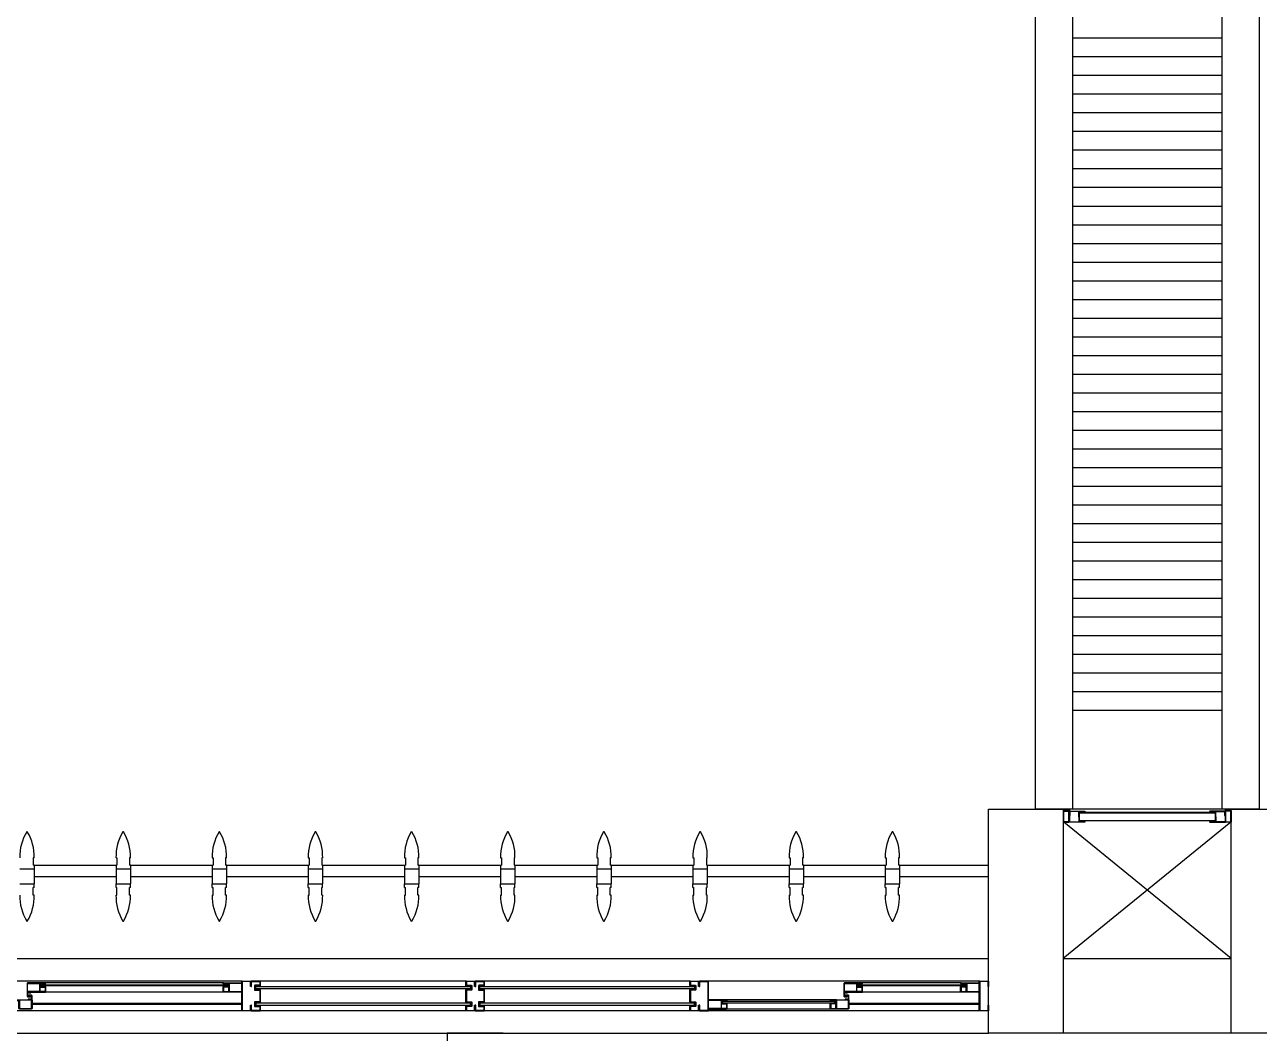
# Model space of a CAD drawing. Header units: millimetres. Extents: x 2801 to 3319, y 1187 to 1422.
# Drawn here: x 3054.944 to 3058.25, y 1329.8 to 1332.5 of the extents above; entities that cross this region are included whole.
import ezdxf

# ---------------------------------------------------------------- set-up
doc = ezdxf.new("R2010")
doc.units = ezdxf.units.MM
for name, color, linetype in [('AR-ALV', 2, 'Continuous'), ('AR-BRISES', 1, 'Continuous'), ('AR-ESQ', 1, 'Continuous'), ('AR-ESTC', 3, 'Continuous'), ('AR-PEITORIL', 1, 'Continuous'), ('AR-PISO', 1, 'Continuous'), ('AR-SHAFT', 1, 'Continuous'), ('BR-PAINEL', 1, 'Continuous'), ('BR-SUPORTE', 1, 'Continuous'), ('DT-ESQ-BAGUETE-C', 2, 'Continuous'), ('DT-ESQ-BAGUETE-V', 1, 'Continuous'), ('DT-ESQ-CHAPA DOBRADA-V', 1, 'Continuous'), ('DT-ESQ-MARCO-V', 1, 'Continuous'), ('DT-ESQ-PERFIL CADEIRA-C', 2, 'Continuous'), ('DT-ESQ-PERFIL CADEIRA-V', 1, 'Continuous'), ('DT-ESQ-PERFIL U SIMPLES-C', 2, 'Continuous'), ('DT-ESQ-PERFIL U-C', 2, 'Continuous'), ('DT-ESQ-PERFIL U-V', 1, 'Continuous'), ('DT-ESQ-VENEZIANA-C', 2, 'Continuous'), ('DT-ESQ-VENEZIANA-V', 2, 'Continuous'), ('DT-ESQ-VIDRO-C', 2, 'Continuous'), ('DT-ESQ-VIDRO-V', 2, 'Continuous'), ('insercao', 4, 'Continuous')]:
    doc.layers.add(name, color=color, linetype=linetype)

# ---------------------------------------------------------------- blocks, each defined once
blk = doc.blocks.new('DET-GS-COBERTURA')
at = {"layer": 'AR-PISO', "linetype": 'Continuous'}
for p, q in [((210.8676, -520.5739), (210.8676, -523.9389)), ((210.9676, -520.5739), (210.9676, -523.9389)), ((211.3676, -520.5739), (211.3676, -523.9389)), ((211.4676, -520.5739), (211.4676, -523.9389)), ((210.9676, -521.8739), (211.3676, -521.8739)), ((210.9676, -521.9239), (211.3676, -521.9239)), ((210.9676, -521.9739), (211.3676, -521.9739)), ((210.9676, -522.0239), (211.3676, -522.0239)), ((210.9676, -522.0739), (211.3676, -522.0739)), ((210.9676, -522.1239), (211.3676, -522.1239)), ((210.9676, -522.1739), (211.3676, -522.1739)), ((210.9676, -522.2239), (211.3676, -522.2239)), ((210.9676, -522.2739), (211.3676, -522.2739)), ((210.9676, -522.3239), (211.3676, -522.3239)), ((210.9676, -522.3739), (211.3676, -522.3739)), ((210.9676, -522.4239), (211.3676, -522.4239)), ((210.9676, -522.4739), (211.3676, -522.4739)), ((210.9676, -522.5239), (211.3676, -522.5239)), ((210.9676, -522.5739), (211.3676, -522.5739)), ((210.9676, -522.6239), (211.3676, -522.6239)), ((210.9676, -522.6739), (211.3676, -522.6739)), ((210.9676, -522.7239), (211.3676, -522.7239)), ((210.9676, -522.7739), (211.3676, -522.7739)), ((210.9676, -522.8239), (211.3676, -522.8239)), ((210.9676, -522.8739), (211.3676, -522.8739)), ((210.9676, -522.9239), (211.3676, -522.9239)), ((210.9676, -522.9739), (211.3676, -522.9739)), ((210.9676, -523.0239), (211.3676, -523.0239)), ((210.9676, -523.0739), (211.3676, -523.0739)), ((210.9676, -523.1239), (211.3676, -523.1239)), ((210.9676, -523.1739), (211.3676, -523.1739)), ((210.9676, -523.2239), (211.3676, -523.2239)), ((210.9676, -523.2739), (211.3676, -523.2739)), ((210.9676, -523.3239), (211.3676, -523.3239)), ((210.9676, -523.3739), (211.3676, -523.3739)), ((210.9676, -523.4239), (211.3676, -523.4239)), ((210.9676, -523.4739), (211.3676, -523.4739)), ((210.9676, -523.5239), (211.3676, -523.5239)), ((210.9676, -523.5739), (211.3676, -523.5739)), ((210.9676, -523.6239), (211.3676, -523.6239)), ((210.9676, -523.6739), (211.3676, -523.6739)), ((211.4676, -523.9389), (210.8676, -523.9389))]:
    blk.add_line(p, q, dxfattribs=at)
blk = doc.blocks.new('EF21-P')
at = {"layer": 'DT-ESQ-BAGUETE-C', "ltscale": 0.1}
for points in [[(0.4225, -0.08), (0.409, -0.08), (0.409, -0.0785), (0.422, -0.0785, 0.414214), (0.4225, -0.078), (0.4225, -0.067, 0.414214), (0.422, -0.0665), (0.409, -0.0665), (0.409, -0.065), (0.4225, -0.065, -0.414214), (0.424, -0.0665), (0.424, -0.0785, -0.414214)], [(0.7015, -0.08), (0.715, -0.08), (0.715, -0.0785), (0.702, -0.0785, -0.414214), (0.7015, -0.078), (0.7015, -0.067, -0.414214), (0.702, -0.0665), (0.715, -0.0665), (0.715, -0.065), (0.7015, -0.065, 0.414214), (0.7, -0.0665), (0.7, -0.0785, 0.414214)], [(0.0735, -0.125), (0.06, -0.125), (0.06, -0.1235), (0.073, -0.1235, 0.414214), (0.0735, -0.123), (0.0735, -0.112, 0.414214), (0.073, -0.1115), (0.06, -0.1115), (0.06, -0.11), (0.0735, -0.11, -0.414214), (0.075, -0.1115), (0.075, -0.1235, -0.414214)], [(0.339, -0.125), (0.3525, -0.125), (0.3525, -0.1235), (0.3395, -0.1235, -0.414214), (0.339, -0.123), (0.339, -0.112, -0.414214), (0.3395, -0.1115), (0.3525, -0.1115), (0.3525, -0.11), (0.339, -0.11, 0.414214), (0.3375, -0.1115), (0.3375, -0.1235, 0.414214)], [(2.0485, -0.125), (2.035, -0.125), (2.035, -0.1235), (2.048, -0.1235, 0.414214), (2.0485, -0.123), (2.0485, -0.112, 0.414214), (2.048, -0.1115), (2.035, -0.1115), (2.035, -0.11), (2.0485, -0.11, -0.414214), (2.05, -0.1115), (2.05, -0.1235, -0.414214)], [(2.5265, -0.125), (2.54, -0.125), (2.54, -0.1235), (2.527, -0.1235, -0.414214), (2.5265, -0.123), (2.5265, -0.112, -0.414214), (2.527, -0.1115), (2.54, -0.1115), (2.54, -0.11), (2.5265, -0.11, 0.414214), (2.525, -0.1115), (2.525, -0.1235, 0.414214)]]:
    blk.add_lwpolyline(points, format="xyb", close=True, dxfattribs=at)
at = {"layer": 'DT-ESQ-BAGUETE-V', "ltscale": 0.1}
for p, q in [((0.4225, -0.065), (0.7015, -0.065)), ((0.0735, -0.11), (0.339, -0.11)), ((2.0485, -0.11), (2.5265, -0.11))]:
    blk.add_line(p, q, dxfattribs=at)
at = {"layer": 'DT-ESQ-CHAPA DOBRADA-V', "ltscale": 0.1}
for p, q in [((0.025, -0.077), (0.374, -0.077)), ((0.025, -0.08), (0.374, -0.08)), ((2, -0.077), (2.5615, -0.077)), ((2, -0.08), (2.5615, -0.08))]:
    blk.add_line(p, q, dxfattribs=at)
at = {"layer": 'DT-ESQ-MARCO-V', "ltscale": 0.1}
for p, q in [((0.7985, -0.06), (1.3515, -0.06)), ((1.3985, -0.06), (1.9515, -0.06)), ((0.7985, -0.14), (1.3515, -0.14)), ((1.3985, -0.14), (1.9515, -0.14))]:
    blk.add_line(p, q, dxfattribs=at)
at = {"layer": 'DT-ESQ-PERFIL CADEIRA-C', "ltscale": 0.1}
for p, q in [((0.376, -0.0885), (0.4225, -0.0885)), ((0.75, -0.0885), (0.7015, -0.0885)), ((2.5635, -0.0885), (2.61, -0.0885)), ((0.025, -0.1335), (0.0735, -0.1335)), ((0.3855, -0.1335), (0.339, -0.1335)), ((2, -0.1335), (2.0485, -0.1335)), ((2.573, -0.1335), (2.5265, -0.1335))]:
    blk.add_line(p, q, dxfattribs=at)
for points in [[(0.4225, -0.087, -1), (0.4225, -0.09), (0.376, -0.09, -0.414214), (0.374, -0.088), (0.374, -0.067, -0.414214), (0.376, -0.065), (0.4075, -0.065, -0.414214), (0.409, -0.0665), (0.409, -0.087)], [(0.7015, -0.09), (0.75, -0.09), (0.75, -0.0885), (0.715, -0.0885, 0.198912), (0.7161, -0.0881, 0.198913), (0.7165, -0.087), (0.7165, -0.067, -0.414214), (0.717, -0.0665), (0.75, -0.0665), (0.75, -0.065), (0.7165, -0.065, 0.414214), (0.715, -0.0665), (0.715, -0.0785), (0.715, -0.08), (0.715, -0.087), (0.7015, -0.087, 1)], [(2.61, -0.087, -1), (2.61, -0.09), (2.5635, -0.09, -0.414214), (2.5615, -0.088), (2.5615, -0.067, -0.414214), (2.5635, -0.065), (2.595, -0.065, -0.414214), (2.5965, -0.0665), (2.5965, -0.087)], [(0.409, -0.0885, -0.198913), (0.4079, -0.0881, -0.198913), (0.4075, -0.087), (0.4075, -0.067, 0.414214), (0.407, -0.0665), (0.376, -0.0665, 0.414214), (0.3755, -0.067), (0.3755, -0.088, 0.414214), (0.376, -0.0885)], [(2.5965, -0.0885, -0.198913), (2.5954, -0.0881, -0.198913), (2.595, -0.087), (2.595, -0.067, 0.414214), (2.5945, -0.0665), (2.5635, -0.0665, 0.414214), (2.563, -0.067), (2.563, -0.088, 0.414214), (2.5635, -0.0885)], [(0.0735, -0.135), (0.025, -0.135), (0.025, -0.1335), (0.06, -0.1335, -0.198912), (0.0589, -0.1331, -0.198913), (0.0585, -0.132), (0.0585, -0.112, 0.414214), (0.058, -0.1115), (0.025, -0.1115), (0.025, -0.11), (0.0585, -0.11, -0.414214), (0.06, -0.1115), (0.06, -0.1235), (0.06, -0.125), (0.06, -0.132), (0.0735, -0.132, -1)], [(0.339, -0.132, 1), (0.339, -0.135), (0.3855, -0.135, 0.414214), (0.3875, -0.133), (0.3875, -0.112, 0.414214), (0.3855, -0.11), (0.354, -0.11, 0.414214), (0.3525, -0.1115), (0.3525, -0.132)], [(0.3525, -0.1335, 0.198913), (0.3536, -0.1331, 0.198913), (0.354, -0.132), (0.354, -0.112, -0.414214), (0.3545, -0.1115), (0.3855, -0.1115, -0.414214), (0.386, -0.112), (0.386, -0.133, -0.414214), (0.3855, -0.1335)], [(2.0485, -0.135), (2, -0.135), (2, -0.1335), (2.035, -0.1335, -0.198912), (2.0339, -0.1331, -0.198913), (2.0335, -0.132), (2.0335, -0.112, 0.414214), (2.033, -0.1115), (2, -0.1115), (2, -0.11), (2.0335, -0.11, -0.414214), (2.035, -0.1115), (2.035, -0.1235), (2.035, -0.125), (2.035, -0.132), (2.0485, -0.132, -1)], [(2.5265, -0.132, 1), (2.5265, -0.135), (2.573, -0.135, 0.414214), (2.575, -0.133), (2.575, -0.112, 0.414214), (2.573, -0.11), (2.5415, -0.11, 0.414214), (2.54, -0.1115), (2.54, -0.132)], [(2.54, -0.1335, 0.198913), (2.5411, -0.1331, 0.198913), (2.5415, -0.132), (2.5415, -0.112, -0.414214), (2.542, -0.1115), (2.573, -0.1115, -0.414214), (2.5735, -0.112), (2.5735, -0.133, -0.414214), (2.573, -0.1335)]]:
    blk.add_lwpolyline(points, format="xyb", close=True, dxfattribs=at)
at = {"layer": 'DT-ESQ-PERFIL CADEIRA-V', "ltscale": 0.1}
for p, q in [((0.4075, -0.09), (0.7015, -0.09)), ((0.0735, -0.135), (0.339, -0.135)), ((2.0485, -0.135), (2.5265, -0.135))]:
    blk.add_line(p, q, dxfattribs=at)
at = {"layer": 'DT-ESQ-PERFIL U SIMPLES-C', "ltscale": 0.1}
for points in [[(0.376, -0.102), (0.384, -0.102), (0.384, -0.1005), (0.376, -0.1005, -0.414214), (0.3755, -0.1), (0.3755, -0.092, -0.414214), (0.376, -0.0915), (0.384, -0.0915), (0.384, -0.09), (0.376, -0.09, 0.414214), (0.374, -0.092), (0.374, -0.1, 0.414214)], [(0.3855, -0.098), (0.3775, -0.098), (0.3775, -0.0995), (0.3855, -0.0995, -0.414214), (0.386, -0.1), (0.386, -0.108, -0.414214), (0.3855, -0.1085), (0.3775, -0.1085), (0.3775, -0.11), (0.3855, -0.11, 0.414214), (0.3875, -0.108), (0.3875, -0.1, 0.414214)], [(2.5635, -0.102), (2.5715, -0.102), (2.5715, -0.1005), (2.5635, -0.1005, -0.414214), (2.563, -0.1), (2.563, -0.092, -0.414214), (2.5635, -0.0915), (2.5715, -0.0915), (2.5715, -0.09), (2.5635, -0.09, 0.414214), (2.5615, -0.092), (2.5615, -0.1, 0.414214)], [(2.573, -0.098), (2.565, -0.098), (2.565, -0.0995), (2.573, -0.0995, -0.414214), (2.5735, -0.1), (2.5735, -0.108, -0.414214), (2.573, -0.1085), (2.565, -0.1085), (2.565, -0.11), (2.573, -0.11, 0.414214), (2.575, -0.108), (2.575, -0.1, 0.414214)]]:
    blk.add_lwpolyline(points, format="xyb", close=True, dxfattribs=at)
at = {"layer": 'DT-ESQ-PERFIL U-C', "ltscale": 0.1}
for points in [[(0, -0.0615, -0.414214), (0.0015, -0.06), (0.0235, -0.06, -0.414214), (0.025, -0.0615), (0.025, -0.1385, -0.414214), (0.0235, -0.14), (0.0015, -0.14, -0.414214), (0, -0.1385), (0, -0.125), (0.0015, -0.125), (0.0015, -0.138, 0.414214), (0.002, -0.1385), (0.023, -0.1385, 0.414214), (0.0235, -0.138), (0.0235, -0.062, 0.414214), (0.023, -0.0615), (0.002, -0.0615, 0.414214), (0.0015, -0.062), (0.0015, -0.075), (0, -0.075)], [(0.775, -0.0615, 0.414214), (0.7735, -0.06), (0.7515, -0.06, 0.414214), (0.75, -0.0615), (0.75, -0.1385, 0.414214), (0.7515, -0.14), (0.7735, -0.14, 0.414214), (0.775, -0.1385), (0.775, -0.125), (0.7735, -0.125), (0.7735, -0.138, -0.414214), (0.773, -0.1385), (0.752, -0.1385, -0.414214), (0.7515, -0.138), (0.7515, -0.062, -0.414214), (0.752, -0.0615), (0.773, -0.0615, -0.414214), (0.7735, -0.062), (0.7735, -0.075), (0.775, -0.075)], [(0.8, -0.1285), (0.8, -0.1385, -0.414214), (0.7985, -0.14), (0.7765, -0.14, -0.414214), (0.775, -0.1385), (0.775, -0.125), (0.7765, -0.125), (0.7765, -0.138, 0.414214), (0.777, -0.1385), (0.798, -0.1385, 0.414214), (0.7985, -0.138), (0.7985, -0.1285), (0.7855, -0.1285, -0.414214), (0.784, -0.127), (0.784, -0.117, -0.414214), (0.7855, -0.1155), (0.7985, -0.1155), (0.7985, -0.0845), (0.7855, -0.0845, -0.414214), (0.784, -0.083), (0.784, -0.073, -0.414214), (0.7855, -0.0715), (0.7985, -0.0715), (0.7985, -0.062, 0.414214), (0.798, -0.0615), (0.777, -0.0615, 0.414214), (0.7765, -0.062), (0.7765, -0.075), (0.775, -0.075), (0.775, -0.0615, -0.414214), (0.7765, -0.06), (0.7985, -0.06, -0.414214), (0.8, -0.0615), (0.8, -0.0715, -0.414214), (0.7985, -0.073), (0.7855, -0.073), (0.7855, -0.083), (0.7985, -0.083), (0.7985, -0.083, -0.414214), (0.8, -0.0845), (0.8, -0.1155, -0.414214), (0.7985, -0.117), (0.7985, -0.117), (0.7855, -0.117), (0.7855, -0.127), (0.7985, -0.127, -0.414214)], [(1.35, -0.1285), (1.35, -0.1385, 0.414214), (1.3515, -0.14), (1.3735, -0.14, 0.414214), (1.375, -0.1385), (1.375, -0.125), (1.3735, -0.125), (1.3735, -0.138, -0.414214), (1.373, -0.1385), (1.352, -0.1385, -0.414214), (1.3515, -0.138), (1.3515, -0.1285), (1.3645, -0.1285, 0.414214), (1.366, -0.127), (1.366, -0.117, 0.414214), (1.3645, -0.1155), (1.3515, -0.1155), (1.3515, -0.0845), (1.3645, -0.0845, 0.414214), (1.366, -0.083), (1.366, -0.073, 0.414214), (1.3645, -0.0715), (1.3515, -0.0715), (1.3515, -0.062, -0.414214), (1.352, -0.0615), (1.373, -0.0615, -0.414214), (1.3735, -0.062), (1.3735, -0.075), (1.375, -0.075), (1.375, -0.0615, 0.414214), (1.3735, -0.06), (1.3515, -0.06, 0.414214), (1.35, -0.0615), (1.35, -0.0715, 0.414214), (1.3515, -0.073), (1.3645, -0.073), (1.3645, -0.083), (1.3515, -0.083), (1.3515, -0.083, 0.414214), (1.35, -0.0845), (1.35, -0.1155, 0.414214), (1.3515, -0.117), (1.3515, -0.117), (1.3645, -0.117), (1.3645, -0.127), (1.3515, -0.127, 0.414214)], [(1.4, -0.1285), (1.4, -0.1385, -0.414214), (1.3985, -0.14), (1.3765, -0.14, -0.414214), (1.375, -0.1385), (1.375, -0.125), (1.3765, -0.125), (1.3765, -0.138, 0.414214), (1.377, -0.1385), (1.398, -0.1385, 0.414214), (1.3985, -0.138), (1.3985, -0.1285), (1.3855, -0.1285, -0.414214), (1.384, -0.127), (1.384, -0.117, -0.414214), (1.3855, -0.1155), (1.3985, -0.1155), (1.3985, -0.0845), (1.3855, -0.0845, -0.414214), (1.384, -0.083), (1.384, -0.073, -0.414214), (1.3855, -0.0715), (1.3985, -0.0715), (1.3985, -0.062, 0.414214), (1.398, -0.0615), (1.377, -0.0615, 0.414214), (1.3765, -0.062), (1.3765, -0.075), (1.375, -0.075), (1.375, -0.0615, -0.414214), (1.3765, -0.06), (1.3985, -0.06, -0.414214), (1.4, -0.0615), (1.4, -0.0715, -0.414214), (1.3985, -0.073), (1.3855, -0.073), (1.3855, -0.083), (1.3985, -0.083), (1.3985, -0.083, -0.414214), (1.4, -0.0845), (1.4, -0.1155, -0.414214), (1.3985, -0.117), (1.3985, -0.117), (1.3855, -0.117), (1.3855, -0.127), (1.3985, -0.127, -0.414214)], [(1.95, -0.1285), (1.95, -0.1385, 0.414214), (1.9515, -0.14), (1.9735, -0.14, 0.414214), (1.975, -0.1385), (1.975, -0.125), (1.9735, -0.125), (1.9735, -0.138, -0.414214), (1.973, -0.1385), (1.952, -0.1385, -0.414214), (1.9515, -0.138), (1.9515, -0.1285), (1.9645, -0.1285, 0.414214), (1.966, -0.127), (1.966, -0.117, 0.414214), (1.9645, -0.1155), (1.9515, -0.1155), (1.9515, -0.0845), (1.9645, -0.0845, 0.414214), (1.966, -0.083), (1.966, -0.073, 0.414214), (1.9645, -0.0715), (1.9515, -0.0715), (1.9515, -0.062, -0.414214), (1.952, -0.0615), (1.973, -0.0615, -0.414214), (1.9735, -0.062), (1.9735, -0.075), (1.975, -0.075), (1.975, -0.0615, 0.414214), (1.9735, -0.06), (1.9515, -0.06, 0.414214), (1.95, -0.0615), (1.95, -0.0715, 0.414214), (1.9515, -0.073), (1.9645, -0.073), (1.9645, -0.083), (1.9515, -0.083), (1.9515, -0.083, 0.414214), (1.95, -0.0845), (1.95, -0.1155, 0.414214), (1.9515, -0.117), (1.9515, -0.117), (1.9645, -0.117), (1.9645, -0.127), (1.9515, -0.127, 0.414214)], [(1.975, -0.0615, -0.414214), (1.9765, -0.06), (1.9985, -0.06, -0.414214), (2, -0.0615), (2, -0.1385, -0.414214), (1.9985, -0.14), (1.9765, -0.14, -0.414214), (1.975, -0.1385), (1.975, -0.125), (1.9765, -0.125), (1.9765, -0.138, 0.414214), (1.977, -0.1385), (1.998, -0.1385, 0.414214), (1.9985, -0.138), (1.9985, -0.062, 0.414214), (1.998, -0.0615), (1.977, -0.0615, 0.414214), (1.9765, -0.062), (1.9765, -0.075), (1.975, -0.075)]]:
    blk.add_lwpolyline(points, format="xyb", close=True, dxfattribs=at)
at = {"layer": 'DT-ESQ-PERFIL U-V', "ltscale": 0.1}
for p, q in [((0.0235, -0.06), (0.7515, -0.06)), ((1.9985, -0.06), (3.1515, -0.06)), ((0.0235, -0.14), (0.7515, -0.14)), ((1.9985, -0.14), (3.1515, -0.14))]:
    blk.add_line(p, q, dxfattribs=at)
at = {"layer": 'DT-ESQ-VIDRO-C', "ltscale": 0.1}
for points in [[(0.7125, -0.085), (0.7125, -0.082), (0.4115, -0.082), (0.4115, -0.085)], [(1.3625, -0.081), (1.3625, -0.075), (0.7875, -0.075), (0.7875, -0.081)], [(1.9625, -0.081), (1.9625, -0.075), (1.3875, -0.075), (1.3875, -0.081)], [(0.063, -0.13), (0.063, -0.127), (0.3495, -0.127), (0.3495, -0.13)], [(2.038, -0.13), (2.038, -0.127), (2.537, -0.127), (2.537, -0.13)]]:
    blk.add_lwpolyline(points, close=True, dxfattribs=at)
at = {"layer": 'DT-ESQ-VIDRO-V', "ltscale": 0.1}
for points in [[(1.3625, -0.119), (1.3625, -0.125), (0.7875, -0.125), (0.7875, -0.119)], [(1.9625, -0.119), (1.9625, -0.125), (1.3875, -0.125), (1.3875, -0.119)]]:
    blk.add_lwpolyline(points, close=True, dxfattribs=at)
blk = doc.blocks.new('BR-MODULO8')
at = {"layer": 'BR-PAINEL'}
for p, q in [((-2.5583, 0.27), (-2.5583, 0.25)), ((-2.5558, 0.27), (-2.5583, 0.27)), ((-2.3367, 0.27), (-2.3342, 0.27)), ((-2.3342, 0.27), (-2.3342, 0.25)), ((-2.3008, 0.27), (-2.3008, 0.25)), ((-2.2983, 0.27), (-2.3008, 0.27)), ((-2.0792, 0.27), (-2.0767, 0.27)), ((-2.0767, 0.27), (-2.0767, 0.25)), ((-2.0433, 0.27), (-2.0433, 0.25)), ((-2.0408, 0.27), (-2.0433, 0.27)), ((-1.8217, 0.27), (-1.8192, 0.27)), ((-1.8192, 0.27), (-1.8192, 0.25)), ((-1.7858, 0.27), (-1.7858, 0.25)), ((-1.7833, 0.27), (-1.7858, 0.27)), ((-1.5642, 0.27), (-1.5617, 0.27)), ((-1.5617, 0.27), (-1.5617, 0.25)), ((-1.5283, 0.27), (-1.5283, 0.25)), ((-1.5258, 0.27), (-1.5283, 0.27)), ((-1.3067, 0.27), (-1.3042, 0.27)), ((-1.3042, 0.27), (-1.3042, 0.25)), ((-1.2708, 0.27), (-1.2708, 0.25)), ((-1.2683, 0.27), (-1.2708, 0.27)), ((-1.0492, 0.27), (-1.0467, 0.27)), ((-1.0467, 0.27), (-1.0467, 0.25)), ((-1.0133, 0.27), (-1.0133, 0.25)), ((-1.0108, 0.27), (-1.0133, 0.27)), ((-0.7917, 0.27), (-0.7892, 0.27)), ((-0.7892, 0.27), (-0.7892, 0.25)), ((-0.7558, 0.27), (-0.7558, 0.25)), ((-0.7533, 0.27), (-0.7558, 0.27)), ((-0.5342, 0.27), (-0.5317, 0.27)), ((-0.5317, 0.27), (-0.5317, 0.25)), ((-0.4958, 0.27), (-0.4983, 0.27)), ((-0.4983, 0.27), (-0.4983, 0.25)), ((-0.2767, 0.27), (-0.2742, 0.27)), ((-0.2742, 0.27), (-0.2742, 0.25)), ((-0.2408, 0.27), (-0.2408, 0.25)), ((-0.2383, 0.27), (-0.2408, 0.27)), ((-2.5942, 0.24), (-2.5558, 0.24)), ((-2.5558, 0.25), (-2.5583, 0.25)), ((-2.5558, 0.25), (-2.5558, 0.24)), ((-2.5558, 0.24), (-2.5558, 0.2)), ((-2.3367, 0.25), (-2.3367, 0.24)), ((-2.3367, 0.25), (-2.3342, 0.25)), ((-2.3367, 0.24), (-2.2983, 0.24)), ((-2.3367, 0.24), (-2.3367, 0.2)), ((-2.2983, 0.25), (-2.3008, 0.25)), ((-2.2983, 0.25), (-2.2983, 0.24)), ((-2.2983, 0.24), (-2.2983, 0.2)), ((-2.0792, 0.25), (-2.0792, 0.24)), ((-2.0792, 0.25), (-2.0767, 0.25)), ((-2.0792, 0.24), (-2.0408, 0.24)), ((-2.0792, 0.24), (-2.0792, 0.2)), ((-2.0408, 0.25), (-2.0433, 0.25)), ((-2.0408, 0.25), (-2.0408, 0.24)), ((-2.0408, 0.24), (-2.0408, 0.2)), ((-1.8217, 0.25), (-1.8217, 0.24)), ((-1.8217, 0.25), (-1.8192, 0.25)), ((-1.8217, 0.24), (-1.7833, 0.24)), ((-1.8217, 0.24), (-1.8217, 0.2)), ((-1.7833, 0.25), (-1.7858, 0.25)), ((-1.7833, 0.25), (-1.7833, 0.24)), ((-1.7833, 0.24), (-1.7833, 0.2)), ((-1.5642, 0.25), (-1.5642, 0.24)), ((-1.5642, 0.25), (-1.5617, 0.25)), ((-1.5642, 0.24), (-1.5258, 0.24)), ((-1.5642, 0.24), (-1.5642, 0.2)), ((-1.5258, 0.25), (-1.5283, 0.25)), ((-1.5258, 0.25), (-1.5258, 0.24)), ((-1.5258, 0.24), (-1.5258, 0.2)), ((-1.3067, 0.25), (-1.3067, 0.24)), ((-1.3067, 0.25), (-1.3042, 0.25)), ((-1.3067, 0.24), (-1.2683, 0.24)), ((-1.3067, 0.24), (-1.3067, 0.2)), ((-1.2683, 0.25), (-1.2708, 0.25)), ((-1.2683, 0.25), (-1.2683, 0.24)), ((-1.2683, 0.24), (-1.2683, 0.2)), ((-1.0492, 0.25), (-1.0492, 0.24)), ((-1.0492, 0.25), (-1.0467, 0.25)), ((-1.0492, 0.24), (-1.0108, 0.24)), ((-1.0492, 0.24), (-1.0492, 0.2)), ((-1.0108, 0.25), (-1.0133, 0.25)), ((-1.0108, 0.25), (-1.0108, 0.24)), ((-1.0108, 0.24), (-1.0108, 0.2)), ((-0.7917, 0.25), (-0.7917, 0.24)), ((-0.7917, 0.25), (-0.7892, 0.25)), ((-0.7917, 0.24), (-0.7533, 0.24)), ((-0.7917, 0.24), (-0.7917, 0.2)), ((-0.7533, 0.25), (-0.7558, 0.25)), ((-0.7533, 0.25), (-0.7533, 0.24)), ((-0.7533, 0.24), (-0.7533, 0.2)), ((-0.5342, 0.25), (-0.5317, 0.25)), ((-0.5342, 0.25), (-0.5342, 0.24)), ((-0.5342, 0.24), (-0.5342, 0.2)), ((-0.5342, 0.24), (-0.4958, 0.24)), ((-0.4958, 0.25), (-0.4983, 0.25)), ((-0.4958, 0.25), (-0.4958, 0.24)), ((-0.4958, 0.24), (-0.4958, 0.2)), ((-0.2767, 0.25), (-0.2767, 0.24)), ((-0.2767, 0.25), (-0.2742, 0.25)), ((-0.2767, 0.24), (-0.2383, 0.24)), ((-0.2767, 0.24), (-0.2767, 0.2)), ((-0.2383, 0.25), (-0.2408, 0.25)), ((-0.2383, 0.25), (-0.2383, 0.24)), ((-0.2383, 0.24), (-0.2383, 0.2)), ((-2.5942, 0.2), (-2.5558, 0.2)), ((-2.5558, 0.19), (-2.5558, 0.2)), ((-2.3367, 0.2), (-2.2983, 0.2)), ((-2.3367, 0.19), (-2.3367, 0.2)), ((-2.2983, 0.19), (-2.2983, 0.2)), ((-2.0792, 0.2), (-2.0408, 0.2)), ((-2.0792, 0.19), (-2.0792, 0.2)), ((-2.0408, 0.19), (-2.0408, 0.2)), ((-1.8217, 0.2), (-1.7833, 0.2)), ((-1.8217, 0.19), (-1.8217, 0.2)), ((-1.7833, 0.19), (-1.7833, 0.2)), ((-1.5642, 0.2), (-1.5258, 0.2)), ((-1.5642, 0.19), (-1.5642, 0.2)), ((-1.5258, 0.19), (-1.5258, 0.2)), ((-1.3067, 0.2), (-1.2683, 0.2)), ((-1.3067, 0.19), (-1.3067, 0.2)), ((-1.2683, 0.19), (-1.2683, 0.2)), ((-1.0492, 0.2), (-1.0108, 0.2)), ((-1.0492, 0.19), (-1.0492, 0.2)), ((-1.0108, 0.19), (-1.0108, 0.2)), ((-0.7917, 0.2), (-0.7533, 0.2)), ((-0.7917, 0.19), (-0.7917, 0.2)), ((-0.7533, 0.19), (-0.7533, 0.2)), ((-0.5342, 0.19), (-0.5342, 0.2)), ((-0.5342, 0.2), (-0.4958, 0.2)), ((-0.4958, 0.19), (-0.4958, 0.2)), ((-0.2767, 0.2), (-0.2383, 0.2)), ((-0.2767, 0.19), (-0.2767, 0.2)), ((-0.2383, 0.19), (-0.2383, 0.2)), ((-2.5558, 0.19), (-2.5583, 0.19)), ((-2.5583, 0.17), (-2.5583, 0.19)), ((-2.5558, 0.17), (-2.5583, 0.17)), ((-2.3367, 0.19), (-2.3342, 0.19)), ((-2.3367, 0.17), (-2.3342, 0.17)), ((-2.3342, 0.17), (-2.3342, 0.19)), ((-2.2983, 0.19), (-2.3008, 0.19)), ((-2.3008, 0.17), (-2.3008, 0.19)), ((-2.2983, 0.17), (-2.3008, 0.17)), ((-2.0792, 0.19), (-2.0767, 0.19)), ((-2.0792, 0.17), (-2.0767, 0.17)), ((-2.0767, 0.17), (-2.0767, 0.19)), ((-2.0408, 0.19), (-2.0433, 0.19)), ((-2.0433, 0.17), (-2.0433, 0.19)), ((-2.0408, 0.17), (-2.0433, 0.17)), ((-1.8217, 0.19), (-1.8192, 0.19)), ((-1.8217, 0.17), (-1.8192, 0.17)), ((-1.8192, 0.17), (-1.8192, 0.19)), ((-1.7833, 0.19), (-1.7858, 0.19)), ((-1.7858, 0.17), (-1.7858, 0.19)), ((-1.7833, 0.17), (-1.7858, 0.17)), ((-1.5642, 0.19), (-1.5617, 0.19)), ((-1.5642, 0.17), (-1.5617, 0.17)), ((-1.5617, 0.17), (-1.5617, 0.19)), ((-1.5258, 0.19), (-1.5283, 0.19)), ((-1.5283, 0.17), (-1.5283, 0.19)), ((-1.5258, 0.17), (-1.5283, 0.17)), ((-1.3067, 0.19), (-1.3042, 0.19)), ((-1.3067, 0.17), (-1.3042, 0.17)), ((-1.3042, 0.17), (-1.3042, 0.19)), ((-1.2683, 0.19), (-1.2708, 0.19)), ((-1.2708, 0.17), (-1.2708, 0.19)), ((-1.2683, 0.17), (-1.2708, 0.17)), ((-1.0492, 0.19), (-1.0467, 0.19)), ((-1.0492, 0.17), (-1.0467, 0.17)), ((-1.0467, 0.17), (-1.0467, 0.19)), ((-1.0108, 0.19), (-1.0133, 0.19)), ((-1.0133, 0.17), (-1.0133, 0.19)), ((-1.0108, 0.17), (-1.0133, 0.17)), ((-0.7917, 0.19), (-0.7892, 0.19)), ((-0.7917, 0.17), (-0.7892, 0.17)), ((-0.7892, 0.17), (-0.7892, 0.19)), ((-0.7533, 0.19), (-0.7558, 0.19)), ((-0.7558, 0.17), (-0.7558, 0.19)), ((-0.7533, 0.17), (-0.7558, 0.17)), ((-0.5342, 0.19), (-0.5317, 0.19)), ((-0.5342, 0.17), (-0.5317, 0.17)), ((-0.5317, 0.17), (-0.5317, 0.19)), ((-0.4983, 0.17), (-0.4983, 0.19)), ((-0.4958, 0.19), (-0.4983, 0.19)), ((-0.4958, 0.17), (-0.4983, 0.17)), ((-0.2767, 0.19), (-0.2742, 0.19)), ((-0.2767, 0.17), (-0.2742, 0.17)), ((-0.2742, 0.17), (-0.2742, 0.19)), ((-0.2383, 0.19), (-0.2408, 0.19)), ((-0.2408, 0.17), (-0.2408, 0.19)), ((-0.2383, 0.17), (-0.2408, 0.17))]:
    blk.add_line(p, q, dxfattribs=at)
for centre, radius, start, end in [((-2.4692, 0.2739), 0.1251, 148.4721, 181.772), ((-2.575, 0.3387), 0.001, 37.1012, 142.8988), ((-2.6808, 0.2739), 0.1251, 358.228, 31.5279), ((-2.2117, 0.2739), 0.1251, 148.4721, 181.772), ((-2.3175, 0.3387), 0.001, 37.1012, 142.8988), ((-2.4233, 0.2739), 0.1251, 358.228, 31.5279), ((-1.9542, 0.2739), 0.1251, 148.4721, 181.772), ((-2.06, 0.3387), 0.001, 37.1012, 142.8988), ((-2.1658, 0.2739), 0.1251, 358.228, 31.5279), ((-1.6967, 0.2739), 0.1251, 148.4721, 181.772), ((-1.8025, 0.3387), 0.001, 37.1012, 142.8988), ((-1.9083, 0.2739), 0.1251, 358.228, 31.5279), ((-1.4392, 0.2739), 0.1251, 148.4721, 181.772), ((-1.545, 0.3387), 0.001, 37.1012, 142.8988), ((-1.6508, 0.2739), 0.1251, 358.228, 31.5279), ((-1.1817, 0.2739), 0.1251, 148.4721, 181.772), ((-1.2875, 0.3387), 0.001, 37.1012, 142.8988), ((-1.3933, 0.2739), 0.1251, 358.228, 31.5279), ((-0.9242, 0.2739), 0.1251, 148.4721, 181.772), ((-1.03, 0.3387), 0.001, 37.1012, 142.8988), ((-1.1358, 0.2739), 0.1251, 358.228, 31.5279), ((-0.6667, 0.2739), 0.1251, 148.4721, 181.772), ((-0.7725, 0.3387), 0.001, 37.1012, 142.8988), ((-0.8783, 0.2739), 0.1251, 358.228, 31.5279), ((-0.4092, 0.2739), 0.1251, 148.4721, 181.772), ((-0.515, 0.3387), 0.001, 37.1012, 142.8988), ((-0.6208, 0.2739), 0.1251, 358.228, 31.5279), ((-0.1517, 0.2739), 0.1251, 148.4721, 181.772), ((-0.2575, 0.3387), 0.001, 37.1012, 142.8988), ((-0.3633, 0.2739), 0.1251, 358.228, 31.5279), ((-2.4692, 0.1661), 0.1251, 178.228, 211.5279), ((-2.6808, 0.1661), 0.1251, 328.4721, 1.772), ((-2.2117, 0.1661), 0.1251, 178.228, 211.5279), ((-2.4233, 0.1661), 0.1251, 328.4721, 1.772), ((-1.9542, 0.1661), 0.1251, 178.228, 211.5279), ((-2.1658, 0.1661), 0.1251, 328.4721, 1.772), ((-1.6967, 0.1661), 0.1251, 178.228, 211.5279), ((-1.9083, 0.1661), 0.1251, 328.4721, 1.772), ((-1.4392, 0.1661), 0.1251, 178.228, 211.5279), ((-1.6508, 0.1661), 0.1251, 328.4721, 1.772), ((-1.1817, 0.1661), 0.1251, 178.228, 211.5279), ((-1.3933, 0.1661), 0.1251, 328.4721, 1.772), ((-0.9242, 0.1661), 0.1251, 178.228, 211.5279), ((-1.1358, 0.1661), 0.1251, 328.4721, 1.772), ((-0.6667, 0.1661), 0.1251, 178.228, 211.5279), ((-0.8783, 0.1661), 0.1251, 328.4721, 1.772), ((-0.4092, 0.1661), 0.1251, 178.228, 211.5279), ((-0.6208, 0.1661), 0.1251, 328.4721, 1.772), ((-0.1517, 0.1661), 0.1251, 178.228, 211.5279), ((-0.3633, 0.1661), 0.1251, 328.4721, 1.772), ((-2.575, 0.1013), 0.001, 217.1012, 322.8988), ((-2.3175, 0.1013), 0.001, 217.1012, 322.8988), ((-2.06, 0.1013), 0.001, 217.1012, 322.8988), ((-1.8025, 0.1013), 0.001, 217.1012, 322.8988), ((-1.545, 0.1013), 0.001, 217.1012, 322.8988), ((-1.2875, 0.1013), 0.001, 217.1012, 322.8988), ((-1.03, 0.1013), 0.001, 217.1012, 322.8988), ((-0.7725, 0.1013), 0.001, 217.1012, 322.8988), ((-0.515, 0.1013), 0.001, 217.1012, 322.8988), ((-0.2575, 0.1013), 0.001, 217.1012, 322.8988)]:
    blk.add_arc(centre, radius, start, end, dxfattribs=at)
at = {"layer": 'BR-SUPORTE'}
for p, q in [((-2.5558, 0.25), (-2.3342, 0.25)), ((-2.2983, 0.25), (-2.0767, 0.25)), ((-2.0408, 0.25), (-1.8192, 0.25)), ((-1.7833, 0.25), (-1.5617, 0.25)), ((-1.5258, 0.25), (-1.3042, 0.25)), ((-1.2683, 0.25), (-1.0467, 0.25)), ((-1.0108, 0.25), (-0.7892, 0.25)), ((-0.7533, 0.25), (-0.5317, 0.25)), ((-0.4958, 0.25), (-0.2742, 0.25)), ((-0.2383, 0.25), (0, 0.25)), ((-2.5558, 0.22), (-2.3367, 0.22)), ((-2.2983, 0.22), (-2.0792, 0.22)), ((-2.0408, 0.22), (-1.8217, 0.22)), ((-1.7833, 0.22), (-1.5642, 0.22)), ((-1.5258, 0.22), (-1.3067, 0.22)), ((-1.2683, 0.22), (-1.0492, 0.22)), ((-1.0108, 0.22), (-0.7917, 0.22)), ((-0.7533, 0.22), (-0.5342, 0.22)), ((-0.4958, 0.22), (-0.2767, 0.22)), ((-0.2383, 0.22), (0, 0.22))]:
    blk.add_line(p, q, dxfattribs=at)
blk = doc.blocks.new('EF01C-P')
at = {"layer": 'DT-ESQ-BAGUETE-C', "ltscale": 0.1}
for points in [[(0.0015, 0.035), (0.015, 0.035), (0.015, 0.0335), (0.0015, 0.0335), (0.0015, 0.005), (0.015, 0.005), (0.015, 0.0035), (0.0015, 0.0035, -0.414214), (0, 0.005), (0, 0.0335, -0.414214)], [(0.4485, 0.035), (0.435, 0.035), (0.435, 0.0335), (0.4485, 0.0335), (0.4485, 0.005), (0.435, 0.005), (0.435, 0.0035), (0.4485, 0.0035, 0.414214), (0.45, 0.005), (0.45, 0.0335, 0.414214)]]:
    blk.add_lwpolyline(points, format="xyb", close=True, dxfattribs=at)
at = {"layer": 'DT-ESQ-PERFIL CADEIRA-C', "ltscale": 0.1}
for points in [[(0.01, 0.0015), (0.01, 0.003), (0.0015, 0.003, 1), (0.0015, 0), (0.015, 0, 0.414214), (0.0165, 0.0015), (0.0165, 0.0335), (0.043, 0.0335)], [(0.043, 0.0065), (0.018, 0.0065), (0.018, 0.0165), (0.0165, 0.0165), (0.0165, 0.0065, 0.414214), (0.018, 0.005), (0.043, 0.005), (0.0565, 0.005, 1), (0.0565, 0.008), (0.043, 0.008), (0.043, 0.02), (0.043, 0.032), (0.0565, 0.032, 1), (0.0565, 0.035), (0.043, 0.035), (0.0165, 0.035, 0.414214), (0.015, 0.0335), (0.015, 0.0015), (0.0015, 0.0015)], [(0.0415, 0.02), (0.0415, 0.032, -0.414214), (0.043, 0.0335), (0.0565, 0.0335)], [(0.407, 0.0065), (0.432, 0.0065), (0.432, 0.0165), (0.4335, 0.0165), (0.4335, 0.0065, -0.414214), (0.432, 0.005), (0.407, 0.005), (0.3935, 0.005, -1), (0.3935, 0.008), (0.407, 0.008), (0.407, 0.02), (0.407, 0.032), (0.3935, 0.032, -1), (0.3935, 0.035), (0.407, 0.035), (0.4335, 0.035, -0.414214), (0.435, 0.0335), (0.435, 0.0015), (0.4485, 0.0015)], [(0.4085, 0.02), (0.4085, 0.032, 0.414214), (0.407, 0.0335), (0.3935, 0.0335)], [(0.44, 0.0015), (0.44, 0.003), (0.4485, 0.003, -1), (0.4485, 0), (0.435, 0, -0.414214), (0.4335, 0.0015), (0.4335, 0.0335), (0.407, 0.0335)], [(0.0415, 0.02), (0.0415, 0.008, 0.414214), (0.043, 0.0065), (0.0565, 0.0065)], [(0.4085, 0.02), (0.4085, 0.008, -0.414214), (0.407, 0.0065), (0.3935, 0.0065)]]:
    blk.add_lwpolyline(points, format="xyb", dxfattribs=at)
at = {"layer": 'DT-ESQ-PERFIL CADEIRA-V', "ltscale": 0.1}
blk.add_line((0.015, 0), (0.435, 0), dxfattribs=at)
at = {"layer": 'DT-ESQ-VENEZIANA-C', "ltscale": 0.1}
for p, q in [((0.043, 0.0105), (0.407, 0.0105)), ((0.043, 0.009), (0.407, 0.009))]:
    blk.add_line(p, q, dxfattribs=at)
at = {"layer": 'DT-ESQ-VENEZIANA-V', "ltscale": 0.1}
blk.add_line((0.043, 0.031), (0.407, 0.031), dxfattribs=at)

msp = doc.modelspace()

# ---------------------------------------------------------------- linework, layer by layer
at = {"layer": 'AR-ALV'}
for p, q in [((3057.7249, 1329.9998), (3058.1749, 1329.9998)), ((3056.0749, 1329.7998), (3056.0749, 1326.3498)), ((3056.0749, 1329.7998), (3056.2249, 1329.7998)), ((3056.2249, 1329.7998), (3056.0749, 1329.7998)), ((3058.1749, 1329.7998), (3057.7249, 1329.7998))]:
    msp.add_line(p, q, dxfattribs=at)
at = {"layer": 'AR-ESTC'}
for points in [[(3057.7249, 1330.3998), (3057.7249, 1329.7998), (3057.5249, 1329.7998), (3057.5249, 1330.3998)], [(3058.3749, 1330.3998), (3058.3749, 1329.7998), (3058.1749, 1329.7998), (3058.1749, 1330.3998)]]:
    msp.add_lwpolyline(points, close=True, dxfattribs=at)
at = {"layer": 'AR-PEITORIL'}
for p, q in [((3053.7499, 1329.9998), (3057.5249, 1329.9998)), ((3053.8249, 1329.7998), (3057.5249, 1329.7998))]:
    msp.add_line(p, q, dxfattribs=at)
at = {"layer": 'AR-SHAFT'}
for p, q in [((3058.1734, 1330.3648), (3057.7249, 1329.9998)), ((3058.1749, 1329.9998), (3057.7264, 1330.3648))]:
    msp.add_line(p, q, dxfattribs=at)

# ---------------------------------------------------------------- block references
at = {"layer": 'AR-BRISES'}
msp.add_blockref('BR-MODULO8', (3057.5249, 1329.9998), dxfattribs=at)
at = {"layer": 'AR-ESQ', "rotation": 180}
for name, p in [('EF01C-P', (3058.1749, 1330.3998)), ('EF21-P', (3057.5249, 1329.7998))]:
    msp.add_blockref(name, p, dxfattribs=at)
at = {"layer": 'insercao'}
msp.add_blockref('DET-GS-COBERTURA', (2846.7823, 1854.3387), dxfattribs=at)

doc.saveas('drawing.dxf')
